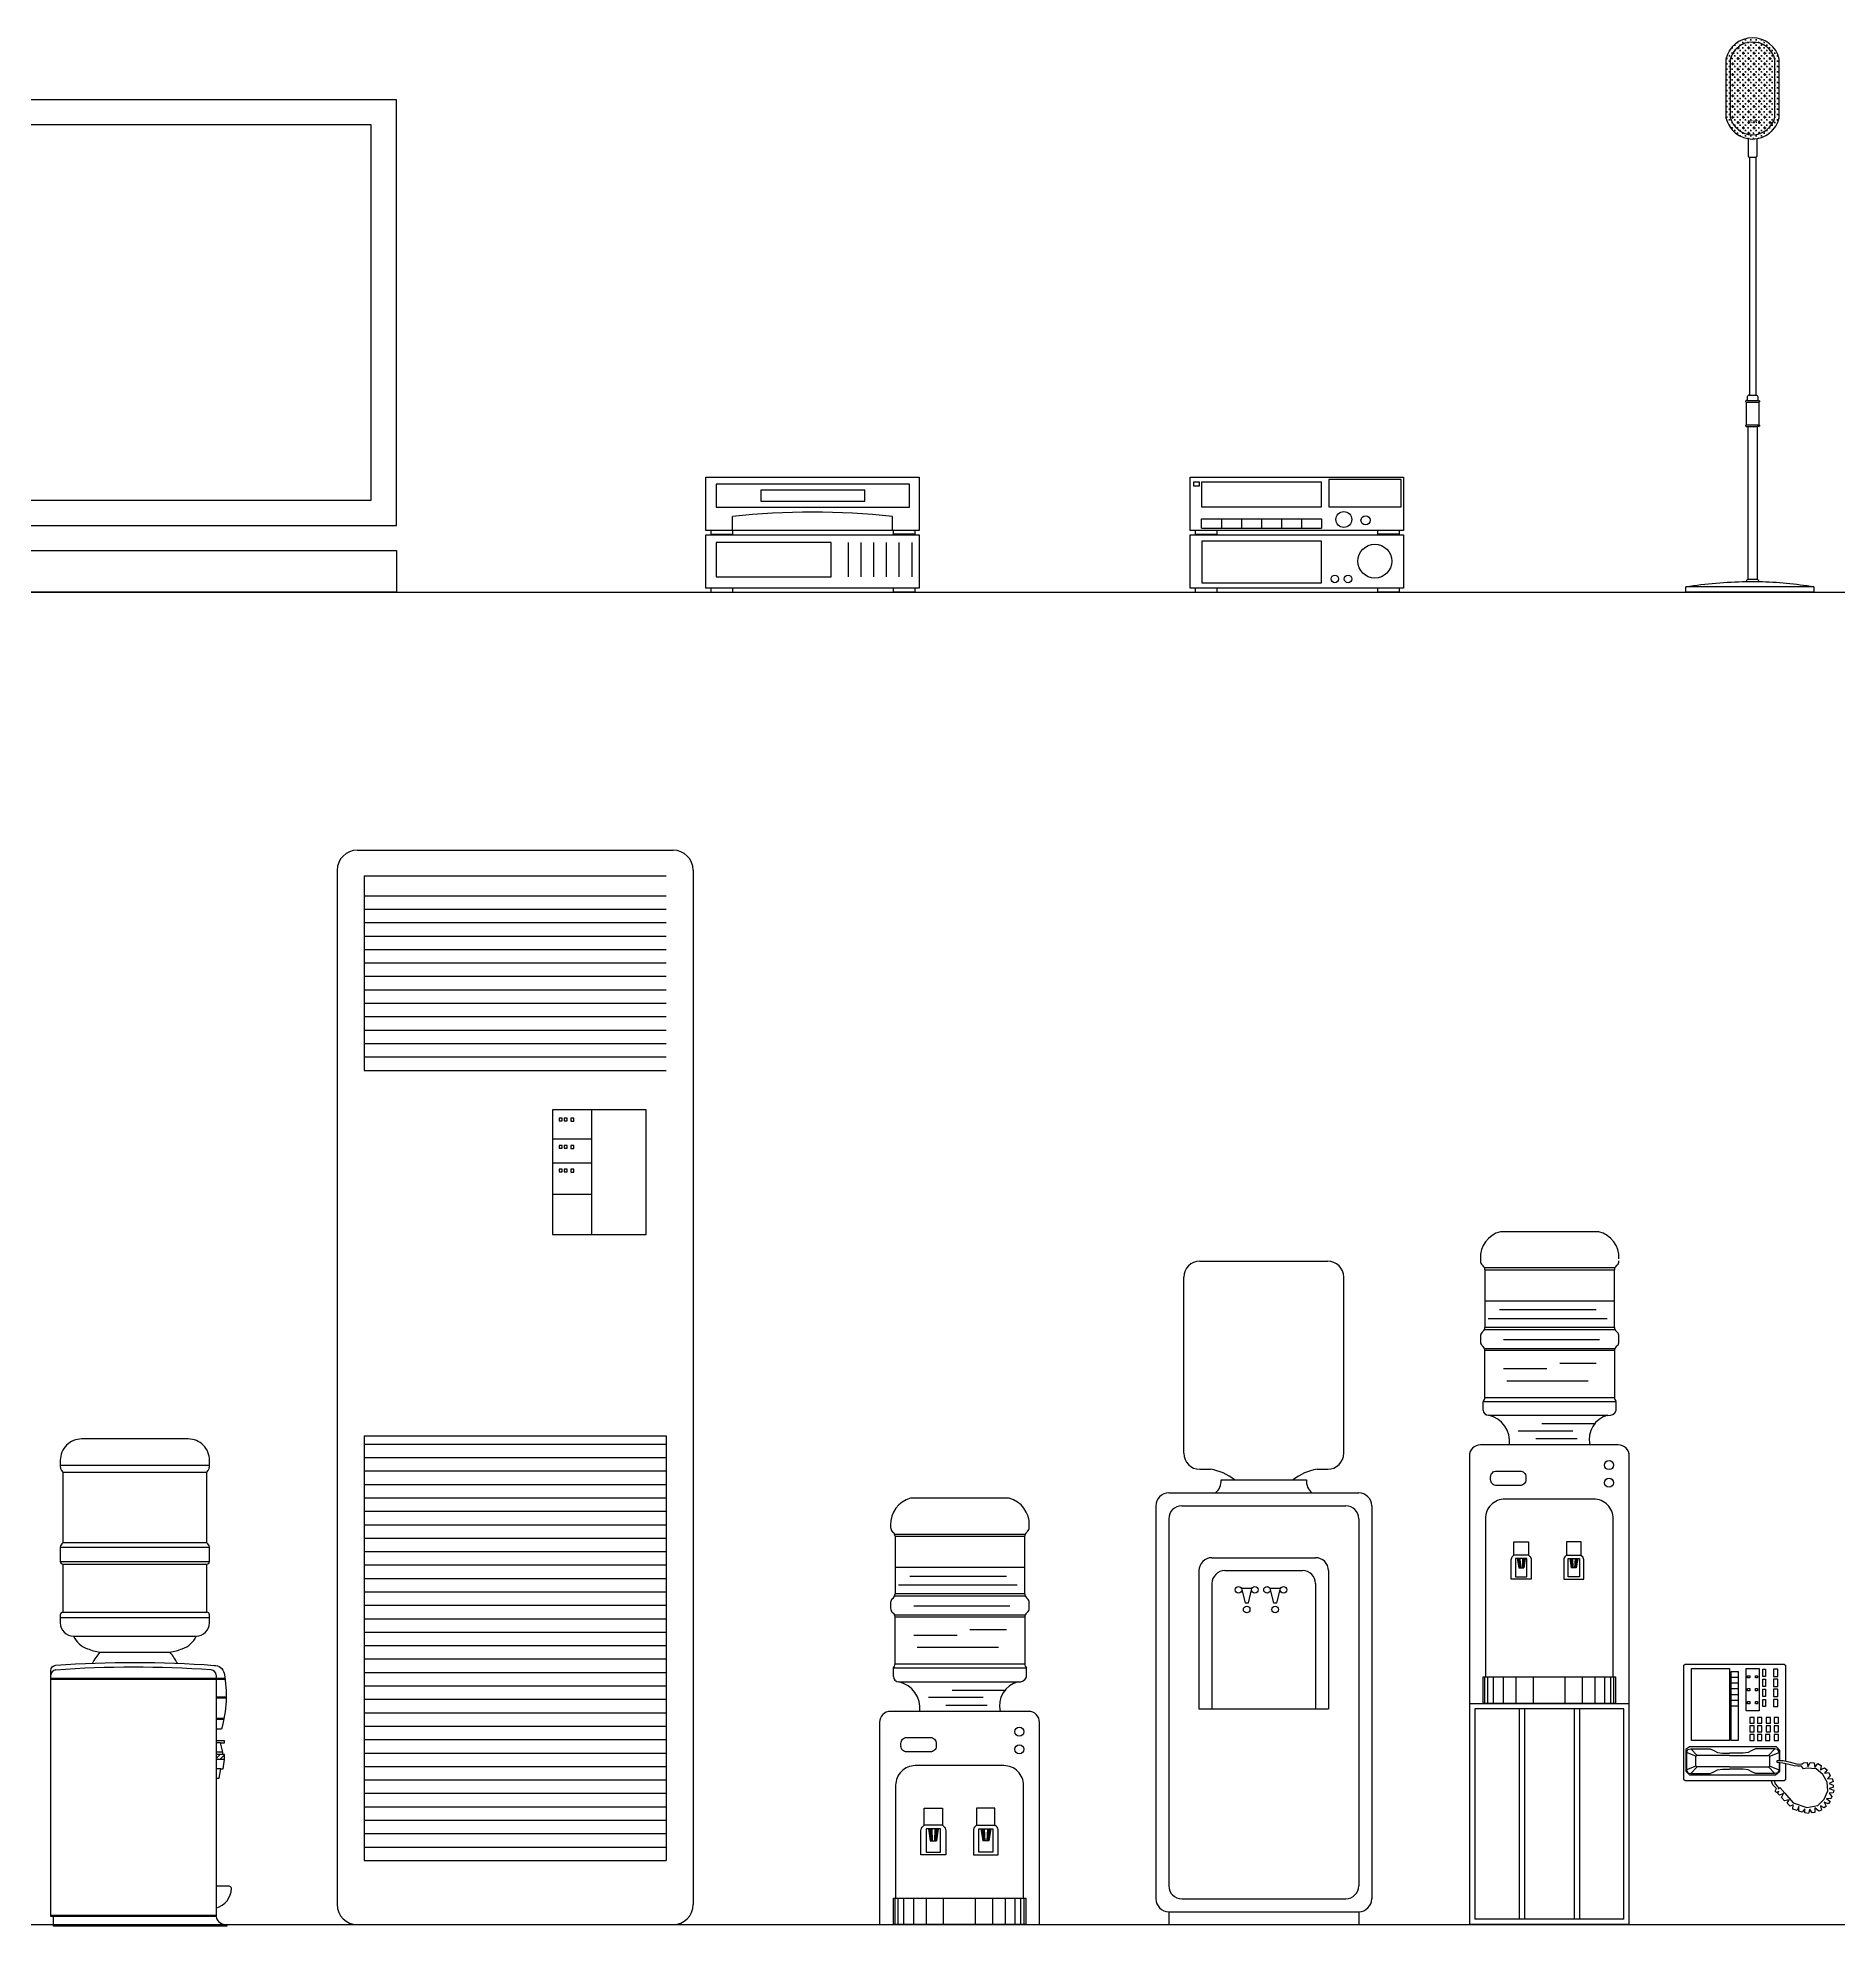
# Model space of a CAD drawing. Header units: inches. Extents: x 11.8 to 54.3, y 10.8 to 35.6.
# Drawn here: x 46.136 to 49.514, y 16.495 to 20.038 of the extents above; entities that cross this region are included whole.
import ezdxf
from ezdxf.enums import TextEntityAlignment as Align

# ---------------------------------------------------------------- set-up
doc = ezdxf.new("R2010")
doc.units = ezdxf.units.IN
doc.header["$MEASUREMENT"] = 0
for name, color, linetype in [('02', 2, 'Continuous'), ('1', 1, 'Continuous'), ('4', 4, 'Continuous'), ('8', 8, 'Continuous')]:
    doc.layers.add(name, color=color, linetype=linetype)
doc.styles.add('HT2', font='swisseb.ttf')

msp = doc.modelspace()

# ---------------------------------------------------------------- hatches: boundary and pattern name
at = {"layer": '8'}
h = msp.add_hatch(dxfattribs=at)
h.set_pattern_fill('CROSS,_O', color=256, scale=0.02)
h.set_pattern_definition([(0, (-9.5965393, 20.6194395), (0.005, 0.005), [0.0025, -0.0075]), (90, (-9.5952893, 20.6181895), (-0.005, 0.005), [0.0025, -0.0075])])
h.paths.add_polyline_path([(49.3031, 19.8883, 0.8), (49.4031, 19.8883), (49.4031, 19.9983, 0.8), (49.3031, 19.9983)])
h.paths.add_polyline_path([(49.3394, 19.8765), (49.3716, 19.8765), (49.3716, 19.8859), (49.3394, 19.8859)], flags=24)
h = msp.add_hatch(dxfattribs=at)
h.set_pattern_fill('CROSS,_O', color=256, scale=0.04)
h.set_pattern_definition([(0, (-9.596539, 20.61944), (0.01, 0.01), [0.005, -0.015]), (90, (-9.594039, 20.61694), (-0.01, 0.01), [0.005, -0.015])])
h.paths.add_polyline_path([(49.3111, 19.8893, 0.783978), (49.3951, 19.8893), (49.3951, 19.9974, 0.783978), (49.3111, 19.9974)])
h.paths.add_polyline_path([(49.3394, 19.8765), (49.3716, 19.8765), (49.3716, 19.8859), (49.3394, 19.8859)], flags=24)
h = msp.add_hatch(dxfattribs=at)
h.set_pattern_fill('ANSI31', color=256, scale=0.05, style=0)
h.set_pattern_definition([(45, (-3.107443, 20.2911606), (-0.0044194174, 0.0044194174), [])])
h.paths.add_polyline_path([(46.4864, 16.8082), (46.4864, 16.8175), (46.4835, 16.8175), (46.4707, 16.8175), (46.4707, 16.8082)])

# ---------------------------------------------------------------- linework, layer by layer
at = {"layer": '02'}
for p, q in [((49.3471, 19.8144), (49.3591, 19.8144)), ((49.3411, 19.3547), (49.3651, 19.3547)), ((49.3431, 19.3577), (49.3631, 19.3577)), ((49.3471, 19.3677), (49.3591, 19.3677)), ((49.3411, 19.3123), (49.3651, 19.3123)), ((49.3441, 19.3093), (49.3621, 19.3093)), ((47.3896, 19.214), (47.7896, 19.214)), ((47.3896, 19.114), (47.3896, 19.214)), ((47.7896, 19.214), (47.7896, 19.114)), ((48.2983, 19.214), (48.6983, 19.214)), ((48.2983, 19.114), (48.2983, 19.214)), ((48.6983, 19.214), (48.6983, 19.114)), ((47.4396, 19.114), (47.4396, 19.1404)), ((47.7395, 19.114), (47.7395, 19.1404)), ((48.3196, 19.1361), (48.5442, 19.1361)), ((48.3196, 19.1181), (48.3196, 19.1361)), ((48.357, 19.1361), (48.357, 19.1181)), ((48.3945, 19.1361), (48.3945, 19.1181)), ((48.4319, 19.1361), (48.4319, 19.1181)), ((48.4693, 19.1361), (48.4693, 19.1181)), ((48.5067, 19.1361), (48.5067, 19.1181)), ((48.5442, 19.1361), (48.5442, 19.1181)), ((47.7896, 19.114), (47.3896, 19.114)), ((47.3896, 19.1055), (47.7896, 19.1055)), ((47.3896, 19.0055), (47.3896, 19.1055)), ((47.3986, 19.1129), (47.3986, 19.1068)), ((47.3986, 19.1068), (47.4392, 19.1068)), ((47.4392, 19.1129), (47.4392, 19.1068)), ((47.7407, 19.1129), (47.7407, 19.1068)), ((47.7813, 19.1068), (47.7407, 19.1068)), ((47.7813, 19.1129), (47.7813, 19.1068)), ((47.7896, 19.1055), (47.7896, 19.0055)), ((48.6983, 19.114), (48.2983, 19.114)), ((48.2983, 19.1055), (48.6983, 19.1055)), ((48.2983, 19.0055), (48.2983, 19.1055)), ((48.3074, 19.1129), (48.3074, 19.1068)), ((48.3074, 19.1068), (48.348, 19.1068)), ((48.3196, 19.1181), (48.5442, 19.1181)), ((48.348, 19.1129), (48.348, 19.1068)), ((48.6494, 19.1129), (48.6494, 19.1068)), ((48.69, 19.1068), (48.6494, 19.1068)), ((48.69, 19.1129), (48.69, 19.1068)), ((48.6983, 19.1055), (48.6983, 19.0055)), ((47.6565, 19.0912), (47.6565, 19.0269)), ((47.6803, 19.0912), (47.6803, 19.0269)), ((47.7041, 19.0912), (47.7041, 19.0269)), ((47.728, 19.0912), (47.728, 19.0269)), ((47.7518, 19.0912), (47.7518, 19.0269)), ((47.7756, 19.0912), (47.7756, 19.0269)), ((47.7896, 19.0055), (47.3896, 19.0055)), ((47.3986, 19.0045), (47.3986, 18.9983)), ((47.3986, 18.9983), (47.4392, 18.9983)), ((47.4392, 19.0045), (47.4392, 18.9983)), ((47.7407, 19.0045), (47.7407, 18.9983)), ((47.7813, 18.9983), (47.7407, 18.9983)), ((47.7813, 19.0045), (47.7813, 18.9983)), ((48.6983, 19.0055), (48.2983, 19.0055)), ((48.3074, 19.0045), (48.3074, 18.9983)), ((48.3074, 18.9983), (48.348, 18.9983)), ((48.348, 19.0045), (48.348, 18.9983)), ((48.6494, 19.0045), (48.6494, 18.9983)), ((48.69, 18.9983), (48.6494, 18.9983)), ((48.69, 19.0045), (48.69, 18.9983)), ((49.4681, 19.0083), (49.2281, 19.0083)), ((49.3441, 19.0223), (49.3621, 19.0223)), ((46.7357, 18.5143), (47.3279, 18.5143)), ((46.6979, 18.4765), (46.6979, 16.5361)), ((47.3657, 18.4765), (47.3657, 16.5361)), ((46.7483, 18.4287), (47.3153, 18.4287)), ((46.7483, 18.4035), (47.3153, 18.4035)), ((46.7483, 18.3783), (47.3153, 18.3783)), ((46.7483, 18.3531), (47.3153, 18.3531)), ((46.7483, 18.3279), (47.3153, 18.3279)), ((46.7483, 18.3027), (47.3153, 18.3027)), ((46.7483, 18.2775), (47.3153, 18.2775)), ((46.7483, 18.2523), (47.3153, 18.2523)), ((46.7483, 18.2271), (47.3153, 18.2271)), ((46.7483, 18.2019), (47.3153, 18.2019)), ((46.7483, 18.1767), (47.3153, 18.1767)), ((46.7483, 18.1515), (47.3153, 18.1515)), ((46.7483, 18.1263), (47.3153, 18.1263)), ((48.3161, 17.7432), (48.5561, 17.7432)), ((48.8509, 17.7269), (49.0941, 17.7269)), ((48.2861, 17.3826), (48.2861, 17.7132)), ((48.5861, 17.3826), (48.5861, 17.7132)), ((48.8509, 17.6689), (49.0941, 17.6689)), ((48.8782, 17.6521), (49.0599, 17.6521)), ((48.85, 17.6149), (49.0941, 17.6149)), ((48.8572, 17.6358), (49.0801, 17.6358)), ((48.85, 17.5794), (49.0941, 17.5794)), ((48.8858, 17.5962), (49.0662, 17.5962)), ((48.8858, 17.5416), (48.9671, 17.5416)), ((48.9913, 17.5518), (49.0599, 17.5518)), ((48.8922, 17.5187), (49.0446, 17.5187)), ((48.8509, 17.4875), (49.0941, 17.4875)), ((48.958, 17.4383), (49.0587, 17.4383)), ((46.7483, 17.3999), (47.3153, 17.3999)), ((48.9134, 17.4248), (49.0161, 17.4248)), ((48.9464, 17.4102), (49.0238, 17.4102)), ((46.7483, 17.3747), (47.3153, 17.3747)), ((46.1782, 17.3604), (46.4586, 17.3604)), ((46.1834, 17.3472), (46.4534, 17.3472)), ((46.7483, 17.3495), (47.3153, 17.3495)), ((48.3161, 17.3526), (48.3361, 17.3526)), ((48.3561, 17.3326), (48.5161, 17.3326)), ((48.5361, 17.3526), (48.5561, 17.3526)), ((46.7483, 17.3243), (47.3153, 17.3243)), ((46.7483, 17.2991), (47.3153, 17.2991)), ((47.9586, 17.2983), (47.7736, 17.2983)), ((48.2579, 17.3083), (48.6143, 17.3083)), ((46.7483, 17.2739), (47.3153, 17.2739)), ((48.2336, 17.284), (48.2336, 16.5469)), ((48.2579, 17.2597), (48.2579, 16.5712)), ((48.2822, 17.284), (48.59, 17.284)), ((48.6143, 17.2597), (48.6143, 16.5712)), ((48.6386, 17.284), (48.6386, 16.5469)), ((46.7483, 17.2487), (47.3153, 17.2487)), ((46.7483, 17.2235), (47.3153, 17.2235)), ((47.7361, 17.2477), (47.7361, 17.2434)), ((47.7393, 17.236), (47.7413, 17.2342)), ((47.7437, 17.2309), (47.9886, 17.2309)), ((47.7445, 17.2269), (47.9877, 17.2269)), ((47.7445, 17.2269), (47.7445, 17.1189)), ((47.9877, 17.1189), (47.9877, 17.2269)), ((47.9929, 17.236), (47.9909, 17.2342)), ((47.9961, 17.2434), (47.9961, 17.2477)), ((46.1784, 17.2065), (46.4584, 17.2065)), ((46.4534, 17.2145), (46.1834, 17.2145)), ((46.7483, 17.1983), (47.3153, 17.1983)), ((48.3389, 17.1868), (48.5333, 17.1868)), ((48.9117, 17.1855), (48.9144, 17.1677)), ((48.9123, 17.1855), (48.9146, 17.1677)), ((48.9131, 17.1855), (48.9152, 17.1677)), ((48.9149, 17.1855), (48.9162, 17.1677)), ((48.9167, 17.1855), (48.9175, 17.1677)), ((48.9216, 17.1855), (48.9208, 17.1677)), ((48.9234, 17.1855), (48.922, 17.1677)), ((48.9251, 17.1855), (48.9231, 17.1677)), ((48.9259, 17.1855), (48.9236, 17.1677)), ((48.9266, 17.1855), (48.9239, 17.1677)), ((49.0102, 17.1855), (49.0129, 17.1677)), ((49.0108, 17.1855), (49.0131, 17.1677)), ((49.0116, 17.1855), (49.0136, 17.1677)), ((49.0134, 17.1855), (49.0147, 17.1677)), ((49.0152, 17.1855), (49.016, 17.1677)), ((49.0201, 17.1855), (49.0193, 17.1677)), ((49.0219, 17.1855), (49.0205, 17.1677)), ((49.0236, 17.1855), (49.0216, 17.1677)), ((49.0244, 17.1855), (49.0221, 17.1677)), ((49.0251, 17.1855), (49.0224, 17.1677)), ((46.1784, 17.1795), (46.4584, 17.1795)), ((46.1834, 17.1745), (46.4534, 17.1745)), ((46.7483, 17.1731), (47.3153, 17.1731)), ((47.7445, 17.1689), (47.9877, 17.1689)), ((47.7719, 17.1521), (47.9535, 17.1521)), ((48.3146, 17.1625), (48.3146, 16.9033)), ((48.3632, 17.1625), (48.509, 17.1625)), ((48.5576, 17.1625), (48.5576, 16.9033)), ((48.9144, 17.1677), (48.9239, 17.1677)), ((49.0224, 17.1677), (49.0129, 17.1677)), ((46.7483, 17.1479), (47.3153, 17.1479)), ((46.7483, 17.1227), (47.3153, 17.1227)), ((47.7437, 17.1149), (47.9877, 17.1149)), ((47.9877, 17.1189), (47.7445, 17.1189)), ((47.7509, 17.1358), (47.9738, 17.1358)), ((48.3389, 17.1382), (48.3389, 16.9033)), ((48.3948, 17.1296), (48.4133, 17.1296)), ((48.3948, 17.1265), (48.401, 17.1018)), ((48.4072, 17.1018), (48.4133, 17.1265)), ((48.4484, 17.1296), (48.4669, 17.1296)), ((48.4484, 17.1265), (48.4545, 17.1018)), ((48.4607, 17.1018), (48.4669, 17.1265)), ((48.5333, 17.1382), (48.5333, 16.9033)), ((46.1834, 17.0845), (46.4534, 17.0845)), ((46.7483, 17.0975), (47.3153, 17.0975)), ((47.7361, 17.1024), (47.7361, 17.0919)), ((47.7393, 17.1098), (47.7413, 17.1116)), ((47.7393, 17.0845), (47.7413, 17.0827)), ((47.7437, 17.0794), (47.9877, 17.0794)), ((47.7795, 17.0962), (47.9599, 17.0962)), ((47.9929, 17.1098), (47.9909, 17.1116)), ((47.9929, 17.0845), (47.9909, 17.0827)), ((47.9961, 17.0919), (47.9961, 17.1024)), ((48.401, 17.1018), (48.4072, 17.1018)), ((48.4545, 17.1018), (48.4607, 17.1018)), ((46.1784, 17.0745), (46.4584, 17.0745)), ((46.7483, 17.0723), (47.3153, 17.0723)), ((46.7483, 17.0471), (47.3153, 17.0471)), ((47.7445, 16.9875), (47.7445, 17.0754)), ((47.9877, 17.0754), (47.7445, 17.0754)), ((47.8849, 17.0518), (47.9535, 17.0518)), ((47.9877, 17.0754), (47.9877, 16.9875)), ((46.2034, 17.0395), (46.4334, 17.0395)), ((46.7483, 17.0219), (47.3153, 17.0219)), ((47.7795, 17.0416), (47.8608, 17.0416)), ((47.7858, 17.0187), (47.9383, 17.0187)), ((46.7483, 16.9967), (47.3153, 16.9967)), ((46.7483, 16.9715), (47.3153, 16.9715)), ((47.7414, 16.9636), (47.7413, 16.9801)), ((47.7413, 16.9801), (47.9909, 16.9801)), ((47.7445, 16.9875), (47.9877, 16.9875)), ((47.9909, 16.9627), (47.9909, 16.9801)), ((49.2238, 16.9843), (49.2265, 16.987)), ((49.2238, 16.9843), (49.2238, 16.7713)), ((49.2265, 16.987), (49.4125, 16.987)), ((49.2386, 16.9789), (49.3101, 16.9789)), ((49.2386, 16.8441), (49.2386, 16.9789)), ((49.3101, 16.9789), (49.3101, 16.8441)), ((49.3127, 16.9735), (49.3262, 16.9735)), ((49.3127, 16.8441), (49.3127, 16.9735)), ((49.3262, 16.9735), (49.3262, 16.8441)), ((49.3411, 16.9789), (49.3653, 16.9789)), ((49.3411, 16.8994), (49.3411, 16.9789)), ((49.3653, 16.9789), (49.3653, 16.8994)), ((49.3721, 16.9775), (49.3775, 16.9775)), ((49.3721, 16.9641), (49.3721, 16.9775)), ((49.3775, 16.9775), (49.3775, 16.9641)), ((49.3923, 16.9775), (49.3923, 16.9641)), ((49.4004, 16.9775), (49.3923, 16.9775)), ((49.4004, 16.9641), (49.4004, 16.9775)), ((49.4125, 16.987), (49.4152, 16.9843)), ((49.4152, 16.8051), (49.4152, 16.9843)), ((46.4873, 16.9603), (46.1607, 16.9603)), ((46.4876, 16.9583), (46.1607, 16.9583)), ((46.4707, 16.9662), (46.4707, 16.5133)), ((46.7483, 16.9463), (47.3153, 16.9463)), ((47.7513, 16.9539), (47.9753, 16.9539)), ((47.8516, 16.9383), (47.9523, 16.9383)), ((48.8477, 16.9132), (48.8477, 16.9632)), ((48.8508, 16.9132), (48.8508, 16.9632)), ((48.8566, 16.9132), (48.8566, 16.9632)), ((48.8674, 16.9132), (48.8674, 16.9632)), ((48.8858, 16.9132), (48.8858, 16.9632)), ((48.9096, 16.9132), (48.9096, 16.9632)), ((48.9419, 16.9132), (48.9419, 16.9632)), ((49.0018, 16.9132), (49.0018, 16.9632)), ((49.034, 16.9132), (49.034, 16.9632)), ((49.0578, 16.9132), (49.0578, 16.9632)), ((49.0762, 16.9132), (49.0762, 16.9632)), ((49.0871, 16.9132), (49.0871, 16.9632)), ((49.0928, 16.9132), (49.0928, 16.9632)), ((49.0959, 16.9632), (49.0959, 16.9132)), ((49.3127, 16.9627), (49.3262, 16.9627)), ((49.3127, 16.9519), (49.3262, 16.9519)), ((49.3127, 16.9411), (49.3262, 16.9411)), ((49.3438, 16.9654), (49.3478, 16.9654)), ((49.3438, 16.9614), (49.3438, 16.9654)), ((49.3478, 16.9614), (49.3438, 16.9614)), ((49.3438, 16.9411), (49.3478, 16.9411)), ((49.3438, 16.9371), (49.3438, 16.9411)), ((49.3478, 16.9371), (49.3438, 16.9371)), ((49.3478, 16.9654), (49.3478, 16.9614)), ((49.3478, 16.9411), (49.3478, 16.9371)), ((49.3586, 16.9614), (49.3586, 16.9654)), ((49.3586, 16.9654), (49.3626, 16.9654)), ((49.3626, 16.9614), (49.3586, 16.9614)), ((49.3586, 16.9371), (49.3586, 16.9411)), ((49.3586, 16.9411), (49.3626, 16.9411)), ((49.3626, 16.9371), (49.3586, 16.9371)), ((49.3626, 16.9654), (49.3626, 16.9614)), ((49.3626, 16.9411), (49.3626, 16.9371)), ((49.3775, 16.9641), (49.3721, 16.9641)), ((49.3721, 16.9587), (49.3775, 16.9587)), ((49.3721, 16.9452), (49.3721, 16.9587)), ((49.3775, 16.9452), (49.3721, 16.9452)), ((49.3721, 16.9398), (49.3775, 16.9398)), ((49.3721, 16.9263), (49.3721, 16.9398)), ((49.3775, 16.9587), (49.3775, 16.9452)), ((49.3775, 16.9398), (49.3775, 16.9263)), ((49.3923, 16.9641), (49.4004, 16.9641)), ((49.4004, 16.9587), (49.3923, 16.9587)), ((49.3923, 16.9587), (49.3923, 16.9452)), ((49.3923, 16.9452), (49.4004, 16.9452)), ((49.4004, 16.9398), (49.3923, 16.9398)), ((49.3923, 16.9398), (49.3923, 16.9263)), ((49.4004, 16.9452), (49.4004, 16.9587)), ((49.4004, 16.9263), (49.4004, 16.9398)), ((46.4897, 16.9253), (46.4707, 16.9253)), ((46.4897, 16.9233), (46.4707, 16.9233)), ((46.7483, 16.9211), (47.3153, 16.9211)), ((47.8071, 16.9248), (47.9097, 16.9248)), ((47.84, 16.9102), (47.9175, 16.9102)), ((48.3146, 16.9033), (48.5576, 16.9033)), ((48.9151, 16.9032), (48.9151, 16.5083)), ((48.9251, 16.9032), (48.9251, 16.5083)), ((49.0185, 16.9032), (49.0185, 16.5083)), ((49.0285, 16.9032), (49.0285, 16.5083)), ((49.3127, 16.9304), (49.3262, 16.9304)), ((49.3127, 16.9196), (49.3262, 16.9196)), ((49.3127, 16.9088), (49.3262, 16.9088)), ((49.3438, 16.9128), (49.3438, 16.9169)), ((49.3438, 16.9169), (49.3478, 16.9169)), ((49.3478, 16.9128), (49.3438, 16.9128)), ((49.3478, 16.9169), (49.3478, 16.9128)), ((49.3586, 16.9128), (49.3586, 16.9169)), ((49.3586, 16.9169), (49.3626, 16.9169)), ((49.3626, 16.9128), (49.3586, 16.9128)), ((49.3626, 16.9169), (49.3626, 16.9128)), ((49.3775, 16.9263), (49.3721, 16.9263)), ((49.3721, 16.9209), (49.3775, 16.9209)), ((49.3721, 16.9074), (49.3721, 16.9209)), ((49.3775, 16.9074), (49.3721, 16.9074)), ((49.3775, 16.9209), (49.3775, 16.9074)), ((49.3923, 16.9263), (49.4004, 16.9263)), ((49.4004, 16.9209), (49.3923, 16.9209)), ((49.3923, 16.9209), (49.3923, 16.9074)), ((49.3923, 16.9074), (49.4004, 16.9074)), ((49.4004, 16.9074), (49.4004, 16.9209)), ((46.4856, 16.8853), (46.4707, 16.8853)), ((46.4852, 16.8833), (46.4707, 16.8833)), ((46.7483, 16.8959), (47.3153, 16.8959)), ((46.7483, 16.8707), (47.3153, 16.8707)), ((47.7155, 16.8777), (47.7155, 16.4983)), ((47.9948, 16.8983), (47.7361, 16.8983)), ((48.0155, 16.4983), (48.0155, 16.8777)), ((49.3653, 16.8994), (49.3411, 16.8994)), ((49.3478, 16.8872), (49.3478, 16.8764)), ((49.3559, 16.8872), (49.3478, 16.8872)), ((49.3478, 16.8764), (49.3559, 16.8764)), ((49.3478, 16.871), (49.3478, 16.8603)), ((49.3559, 16.871), (49.3478, 16.871)), ((49.3559, 16.8764), (49.3559, 16.8872)), ((49.3559, 16.8603), (49.3559, 16.871)), ((49.3626, 16.8872), (49.3626, 16.8764)), ((49.3707, 16.8872), (49.3626, 16.8872)), ((49.3626, 16.8764), (49.3707, 16.8764)), ((49.3707, 16.871), (49.3626, 16.871)), ((49.3626, 16.871), (49.3626, 16.8603)), ((49.3707, 16.8764), (49.3707, 16.8872)), ((49.3707, 16.8603), (49.3707, 16.871)), ((49.3788, 16.8872), (49.3788, 16.8764)), ((49.3869, 16.8872), (49.3788, 16.8872)), ((49.3788, 16.8764), (49.3869, 16.8764)), ((49.3869, 16.871), (49.3788, 16.871)), ((49.3788, 16.871), (49.3788, 16.8603)), ((49.3869, 16.8764), (49.3869, 16.8872)), ((49.3869, 16.8603), (49.3869, 16.871)), ((49.3936, 16.8872), (49.3936, 16.8764)), ((49.4017, 16.8872), (49.3936, 16.8872)), ((49.3936, 16.8764), (49.4017, 16.8764)), ((49.4017, 16.871), (49.3936, 16.871)), ((49.3936, 16.871), (49.3936, 16.8603)), ((49.4017, 16.8764), (49.4017, 16.8872)), ((49.4017, 16.8603), (49.4017, 16.871)), ((46.4788, 16.8397), (46.4707, 16.8397)), ((46.7483, 16.8455), (47.3153, 16.8455)), ((49.2346, 16.8319), (49.2278, 16.8266)), ((49.3977, 16.8319), (49.2346, 16.8319)), ((49.3101, 16.8441), (49.2386, 16.8441)), ((49.3262, 16.8441), (49.3127, 16.8441)), ((49.3478, 16.8603), (49.3559, 16.8603)), ((49.3478, 16.8549), (49.3478, 16.8441)), ((49.3559, 16.8549), (49.3478, 16.8549)), ((49.3478, 16.8441), (49.3559, 16.8441)), ((49.3559, 16.8441), (49.3559, 16.8549)), ((49.3626, 16.8603), (49.3707, 16.8603)), ((49.3626, 16.8549), (49.3626, 16.8441)), ((49.3707, 16.8549), (49.3626, 16.8549)), ((49.3626, 16.8441), (49.3707, 16.8441)), ((49.3707, 16.8441), (49.3707, 16.8549)), ((49.3855, 16.8549), (49.3775, 16.8549)), ((49.3775, 16.8549), (49.3775, 16.8441)), ((49.3775, 16.8441), (49.3855, 16.8441)), ((49.3788, 16.8603), (49.3869, 16.8603)), ((49.3855, 16.8441), (49.3855, 16.8549)), ((49.3936, 16.8603), (49.4017, 16.8603)), ((49.4017, 16.8549), (49.3936, 16.8549)), ((49.3936, 16.8549), (49.3936, 16.8441)), ((49.3936, 16.8441), (49.4017, 16.8441)), ((49.4044, 16.8252), (49.3977, 16.8319)), ((49.4017, 16.8441), (49.4017, 16.8549)), ((46.4835, 16.8222), (46.4707, 16.8222)), ((46.4835, 16.8175), (46.4707, 16.8175)), ((46.4864, 16.8082), (46.4707, 16.8082)), ((46.7483, 16.8203), (47.3153, 16.8203)), ((46.7483, 16.7951), (47.3153, 16.7951)), ((49.2278, 16.8266), (49.2278, 16.7861)), ((49.2292, 16.8212), (49.2319, 16.8266)), ((49.2292, 16.8212), (49.2292, 16.7888)), ((49.2467, 16.8144), (49.2292, 16.8212)), ((49.2467, 16.7955), (49.2292, 16.7888)), ((49.2319, 16.8266), (49.2373, 16.8279)), ((49.2373, 16.8279), (49.2737, 16.8279)), ((49.2373, 16.8279), (49.2494, 16.8158)), ((49.2373, 16.7821), (49.2494, 16.7942)), ((49.2494, 16.8158), (49.2467, 16.8144)), ((49.2467, 16.7955), (49.2467, 16.8144)), ((49.2494, 16.7942), (49.2467, 16.7955)), ((49.3101, 16.8158), (49.2494, 16.8158)), ((49.3101, 16.7942), (49.2494, 16.7942)), ((49.2737, 16.8279), (49.2804, 16.8252)), ((49.2804, 16.8252), (49.2871, 16.8212)), ((49.2871, 16.8212), (49.2966, 16.8198)), ((49.2966, 16.8198), (49.3101, 16.8198)), ((49.3357, 16.8198), (49.3101, 16.8198)), ((49.3101, 16.8158), (49.3828, 16.8158)), ((49.3101, 16.7942), (49.3828, 16.7942)), ((49.3451, 16.8212), (49.3357, 16.8198)), ((49.3518, 16.8252), (49.3451, 16.8212)), ((49.3586, 16.8279), (49.3518, 16.8252)), ((49.395, 16.8279), (49.3586, 16.8279)), ((49.395, 16.8279), (49.3828, 16.8158)), ((49.3828, 16.8158), (49.3855, 16.8144)), ((49.3828, 16.7942), (49.3855, 16.7955)), ((49.395, 16.7821), (49.3828, 16.7942)), ((49.3855, 16.8144), (49.4031, 16.8212)), ((49.3855, 16.7955), (49.3855, 16.8144)), ((49.3855, 16.7955), (49.4031, 16.7888)), ((49.4004, 16.8266), (49.395, 16.8279)), ((49.399, 16.8023), (49.399, 16.8063)), ((49.399, 16.8063), (49.4107, 16.8061)), ((49.4098, 16.8015), (49.399, 16.8023)), ((49.4031, 16.8212), (49.4004, 16.8266)), ((49.4031, 16.8212), (49.4031, 16.8063)), ((49.4031, 16.802), (49.4031, 16.7888)), ((49.4044, 16.8062), (49.4044, 16.8252)), ((49.4044, 16.7861), (49.4044, 16.8019)), ((49.4186, 16.7996), (49.4098, 16.8015)), ((49.4107, 16.8061), (49.4243, 16.8029)), ((49.4152, 16.7713), (49.4152, 16.8003)), ((49.4314, 16.7963), (49.4186, 16.7996)), ((49.4243, 16.8029), (49.4371, 16.7996)), ((49.438, 16.7955), (49.4314, 16.7963)), ((49.4371, 16.7996), (49.4442, 16.7999)), ((49.445, 16.7958), (49.438, 16.7955)), ((49.4442, 16.7999), (49.4459, 16.7991)), ((49.4486, 16.7909), (49.445, 16.7958)), ((49.4459, 16.7991), (49.4489, 16.8021)), ((49.4489, 16.8021), (49.4554, 16.8026)), ((49.4554, 16.8026), (49.4568, 16.7947)), ((49.4568, 16.7947), (49.4614, 16.8023)), ((49.4614, 16.8023), (49.4688, 16.8018)), ((49.4688, 16.8018), (49.4696, 16.7931)), ((49.4696, 16.7931), (49.4756, 16.8007)), ((49.4756, 16.8007), (49.4819, 16.7971)), ((49.4819, 16.7971), (49.4803, 16.789)), ((46.4796, 16.7907), (46.4707, 16.7907)), ((46.7483, 16.7699), (47.3153, 16.7699)), ((49.2238, 16.7713), (49.2265, 16.7686)), ((49.2265, 16.7686), (49.4125, 16.7686)), ((49.2278, 16.7861), (49.2346, 16.7794)), ((49.2292, 16.7888), (49.2319, 16.7834)), ((49.2319, 16.7834), (49.2373, 16.7821)), ((49.2346, 16.7794), (49.3963, 16.7794)), ((49.2373, 16.7821), (49.2737, 16.7821)), ((49.2737, 16.7821), (49.2804, 16.7848)), ((49.2804, 16.7848), (49.2871, 16.7888)), ((49.2871, 16.7888), (49.2966, 16.7902)), ((49.2966, 16.7902), (49.3101, 16.7902)), ((49.3357, 16.7902), (49.3101, 16.7902)), ((49.3451, 16.7888), (49.3357, 16.7902)), ((49.3518, 16.7848), (49.3451, 16.7888)), ((49.3586, 16.7821), (49.3518, 16.7848)), ((49.395, 16.7821), (49.3586, 16.7821)), ((49.3913, 16.7605), (49.3882, 16.7686)), ((49.3951, 16.7567), (49.3913, 16.7605)), ((49.3936, 16.7686), (49.3953, 16.7626)), ((49.4004, 16.7834), (49.395, 16.7821)), ((49.3953, 16.7626), (49.3996, 16.7572)), ((49.3963, 16.7794), (49.4044, 16.7861)), ((49.4031, 16.7888), (49.4004, 16.7834)), ((49.4125, 16.7686), (49.4152, 16.7713)), ((49.4549, 16.792), (49.4486, 16.7909)), ((49.4721, 16.7906), (49.4549, 16.792)), ((49.4852, 16.7802), (49.4721, 16.7906)), ((49.4803, 16.789), (49.4879, 16.7928)), ((49.4928, 16.7658), (49.4852, 16.7802)), ((49.4879, 16.7928), (49.4928, 16.7887)), ((49.4928, 16.7887), (49.4882, 16.7824)), ((49.4882, 16.7824), (49.4956, 16.7835)), ((49.4942, 16.7494), (49.4928, 16.7658)), ((49.4988, 16.7783), (49.4934, 16.7718)), ((49.4934, 16.7718), (49.5024, 16.7726)), ((49.4956, 16.7835), (49.4988, 16.7783)), ((49.504, 16.7669), (49.4966, 16.7633)), ((49.4966, 16.7633), (49.504, 16.76)), ((49.5024, 16.7726), (49.504, 16.7669)), ((49.504, 16.76), (49.5046, 16.7554)), ((46.7483, 16.7447), (47.3153, 16.7447)), ((49.3977, 16.7538), (49.3951, 16.7567)), ((49.3958, 16.7489), (49.3977, 16.7538)), ((49.3981, 16.7465), (49.3958, 16.7489)), ((49.4022, 16.7484), (49.3981, 16.7465)), ((49.3996, 16.7572), (49.4015, 16.7557)), ((49.3996, 16.7451), (49.4022, 16.7484)), ((49.4034, 16.7415), (49.3996, 16.7451)), ((49.4015, 16.7557), (49.4012, 16.7529)), ((49.4012, 16.7529), (49.4041, 16.7557)), ((49.4112, 16.7443), (49.4034, 16.7415)), ((49.4041, 16.7557), (49.4138, 16.7448)), ((49.4074, 16.737), (49.4112, 16.7443)), ((49.4133, 16.7308), (49.4074, 16.737)), ((49.4219, 16.7322), (49.4133, 16.7308)), ((49.4138, 16.7448), (49.429, 16.727)), ((49.4181, 16.7261), (49.4219, 16.7322)), ((49.4236, 16.7208), (49.4181, 16.7261)), ((49.4295, 16.723), (49.4236, 16.7208)), ((49.4295, 16.7268), (49.4552, 16.7178)), ((49.4756, 16.7216), (49.4874, 16.7336)), ((49.4874, 16.7336), (49.4942, 16.7494)), ((49.495, 16.7251), (49.4876, 16.7284)), ((49.4876, 16.7284), (49.4909, 16.7208)), ((49.4999, 16.7344), (49.4917, 16.7352)), ((49.4917, 16.7352), (49.4988, 16.7295)), ((49.4988, 16.7295), (49.495, 16.7251)), ((49.5046, 16.7554), (49.4966, 16.7535)), ((49.4966, 16.7535), (49.5054, 16.7505)), ((49.504, 16.7453), (49.4966, 16.745)), ((49.4966, 16.745), (49.5021, 16.7388)), ((49.5021, 16.7388), (49.4999, 16.7344)), ((49.5054, 16.7505), (49.504, 16.7453)), ((46.7483, 16.7195), (47.3153, 16.7195)), ((46.7483, 16.6943), (47.3153, 16.6943)), ((49.4287, 16.7148), (49.4295, 16.7229)), ((49.4369, 16.7123), (49.4287, 16.7148)), ((49.4399, 16.7202), (49.4369, 16.7123)), ((49.4396, 16.7115), (49.4399, 16.7202)), ((49.4459, 16.7096), (49.4396, 16.7115)), ((49.4513, 16.7153), (49.4459, 16.7096)), ((49.4513, 16.7079), (49.4513, 16.7153)), ((49.4582, 16.7066), (49.4513, 16.7079)), ((49.4552, 16.7178), (49.4756, 16.7216)), ((49.4606, 16.715), (49.4582, 16.7066)), ((49.4647, 16.7079), (49.4606, 16.715)), ((49.4702, 16.709), (49.4647, 16.7079)), ((49.4773, 16.7109), (49.4699, 16.7175)), ((49.4699, 16.7175), (49.4702, 16.709)), ((49.4827, 16.7131), (49.4773, 16.7109)), ((49.4876, 16.7172), (49.4803, 16.721)), ((49.4803, 16.721), (49.4827, 16.7131)), ((49.4909, 16.7208), (49.4876, 16.7172)), ((46.7483, 16.6691), (47.3153, 16.6691)), ((47.8069, 16.6778), (47.8103, 16.6555)), ((47.8077, 16.6778), (47.8106, 16.6555)), ((47.8087, 16.6778), (47.8113, 16.6555)), ((47.8103, 16.6555), (47.8221, 16.6555)), ((47.8109, 16.6778), (47.8126, 16.6555)), ((47.8132, 16.6778), (47.8142, 16.6555)), ((47.8193, 16.6778), (47.8183, 16.6555)), ((47.8215, 16.6778), (47.8199, 16.6555)), ((47.8237, 16.6778), (47.8212, 16.6555)), ((47.8247, 16.6778), (47.8218, 16.6555)), ((47.8255, 16.6778), (47.8221, 16.6555)), ((47.9054, 16.6778), (47.9088, 16.6555)), ((47.9062, 16.6778), (47.9091, 16.6555)), ((47.9072, 16.6778), (47.9097, 16.6555)), ((47.9206, 16.6555), (47.9088, 16.6555)), ((47.9094, 16.6778), (47.9111, 16.6555)), ((47.9117, 16.6778), (47.9127, 16.6555)), ((47.9178, 16.6778), (47.9168, 16.6555)), ((47.92, 16.6778), (47.9184, 16.6555)), ((47.9222, 16.6778), (47.9197, 16.6555)), ((47.9232, 16.6778), (47.9203, 16.6555)), ((47.924, 16.6778), (47.9206, 16.6555)), ((46.7483, 16.6439), (47.3153, 16.6439)), ((47.7414, 16.4983), (47.7414, 16.5483)), ((47.7414, 16.5483), (47.9895, 16.5483)), ((47.7444, 16.4983), (47.7444, 16.5483)), ((47.7502, 16.4983), (47.7502, 16.5483)), ((47.7611, 16.4983), (47.7611, 16.5483)), ((47.7794, 16.4983), (47.7794, 16.5483)), ((47.8032, 16.4983), (47.8032, 16.5483)), ((47.8355, 16.4983), (47.8355, 16.5483)), ((47.8954, 16.4983), (47.8954, 16.5483)), ((47.9277, 16.4983), (47.9277, 16.5483)), ((47.9515, 16.4983), (47.9515, 16.5483)), ((47.9698, 16.4983), (47.9698, 16.5483)), ((47.9807, 16.4983), (47.9807, 16.5483)), ((47.9865, 16.4983), (47.9865, 16.5483)), ((47.9895, 16.5483), (47.9895, 16.4983)), ((48.2822, 16.5469), (48.59, 16.5469)), ((46.4707, 16.5153), (46.1607, 16.5153)), ((46.4707, 16.5133), (46.1607, 16.5133)), ((48.2579, 16.5226), (48.6143, 16.5226)), ((48.2579, 16.5226), (48.2579, 16.4983)), ((48.6143, 16.5226), (48.6143, 16.4983)), ((47.7155, 16.4983), (48.0155, 16.4983)), ((47.9895, 16.4983), (47.7414, 16.4983))]:
    msp.add_line(p, q, dxfattribs=at)
for points in [[(49.3031, 19.8883, 0.8), (49.4031, 19.8883), (49.4031, 19.9983, 0.8), (49.3031, 19.9983)], [(49.3111, 19.8893, 0.783978), (49.3951, 19.8893), (49.3951, 19.9974, 0.783978), (49.3111, 19.9974)], [(49.2281, 18.9983), (49.2281, 19.0083, -0.035735), (49.3412, 19.0182), (49.365, 19.0182, -0.038939), (49.4681, 19.0083), (49.4681, 18.9983)], [(46.1834, 17.3472), (46.1834, 17.2145, 0.206806), (46.1784, 17.2065), (46.1784, 17.1795, 0.370911), (46.1834, 17.1745), (46.1834, 17.0845, 0.414214), (46.1784, 17.0795), (46.1784, 17.0645, 0.414214), (46.2034, 17.0395, 0.215512), (46.2296, 17.016, 0.069848), (46.2526, 17.0095), (46.3841, 17.0095, 0.069848), (46.4072, 17.016, 0.215512), (46.4334, 17.0395, 0.414214), (46.4584, 17.0645), (46.4584, 17.0795, 0.414214), (46.4534, 17.0845), (46.4534, 17.1745, 0.370911), (46.4584, 17.1795), (46.4584, 17.2065, 0.206806), (46.4534, 17.2145), (46.4534, 17.3472, 0.253758), (46.4584, 17.3624), (46.4584, 17.3695, 0.414214), (46.4184, 17.4095), (46.2184, 17.4095, 0.414214), (46.1784, 17.3695), (46.1784, 17.3624, 0.230226)], [(47.7664, 16.8494), (47.8105, 16.8494, -0.414214), (47.8215, 16.8384), (47.8215, 16.8333, -0.414214), (47.8105, 16.8223), (47.7664, 16.8223, -0.414214), (47.7554, 16.8333), (47.7554, 16.8384, -0.414214)]]:
    msp.add_lwpolyline(points, format="xyb", close=True, dxfattribs=at)
for points in [[(45.8635, 19.1236), (46.809, 19.1236), (46.809, 19.9222), (45.8635, 19.9222)], [(45.9107, 19.1709), (46.7617, 19.1709), (46.7617, 19.875), (45.9107, 19.875)], [(48.304, 19.2049), (48.304, 19.1978), (48.3157, 19.1978), (48.3157, 19.2049)], [(48.3196, 19.2049), (48.3196, 19.158), (48.5442, 19.158), (48.5442, 19.2049)], [(48.5583, 19.2096), (48.5583, 19.158), (48.6936, 19.158), (48.6936, 19.2096)], [(47.4086, 19.2008), (47.4086, 19.1579), (47.7717, 19.1579), (47.7717, 19.2008)], [(47.4924, 19.1896), (47.4924, 19.169), (47.6878, 19.169), (47.6878, 19.1896)], [(46.809, 18.9983), (45.8598, 18.9983), (45.8598, 19.0765), (46.809, 19.0765)], [(47.4086, 19.0912), (47.4086, 19.0269), (47.6247, 19.0269), (47.6247, 19.0912)], [(48.3197, 19.0936), (48.3197, 19.016), (48.5447, 19.016), (48.5447, 19.0936)], [(47.1145, 18.0061), (47.12, 18.0061), (47.12, 18.0116), (47.1145, 18.0116)], [(47.1239, 18.0061), (47.1295, 18.0061), (47.1295, 18.0116), (47.1239, 18.0116)], [(47.1361, 18.0055), (47.1417, 18.0055), (47.1417, 18.0111), (47.1361, 18.0111)], [(47.1145, 17.9548), (47.12, 17.9548), (47.12, 17.9604), (47.1145, 17.9604)], [(47.1239, 17.9548), (47.1295, 17.9548), (47.1295, 17.9604), (47.1239, 17.9604)], [(47.1361, 17.9543), (47.1417, 17.9543), (47.1417, 17.9598), (47.1361, 17.9598)], [(47.1145, 17.9105), (47.12, 17.9105), (47.12, 17.916), (47.1145, 17.916)], [(47.1239, 17.9105), (47.1295, 17.9105), (47.1295, 17.916), (47.1239, 17.916)], [(47.1361, 17.9099), (47.1417, 17.9099), (47.1417, 17.9155), (47.1361, 17.9155)], [(48.9086, 17.1507), (48.9297, 17.1507), (48.9297, 17.1855), (48.9086, 17.1855)], [(49.0282, 17.1507), (49.0071, 17.1507), (49.0071, 17.1855), (49.0282, 17.1855)], [(47.799, 16.7166), (47.8334, 16.7166), (47.8334, 16.6848), (47.799, 16.6848)], [(47.9319, 16.7166), (47.8975, 16.7166), (47.8975, 16.6848), (47.9319, 16.6848)], [(47.803, 16.6342), (47.8294, 16.6342), (47.8294, 16.6778), (47.803, 16.6778)], [(47.9279, 16.6342), (47.9015, 16.6342), (47.9015, 16.6778), (47.9279, 16.6778)]]:
    msp.add_lwpolyline(points, close=True, dxfattribs=at)
for points in [[(49.3451, 19.849), (49.3451, 19.8164, 0.414214), (49.3471, 19.8144), (49.3471, 19.3677, 0.351472), (49.3431, 19.3647), (49.3431, 19.3577), (49.3411, 19.3577, 0.691398), (49.3411, 19.3547), (49.3411, 19.3123, 0.691398), (49.3411, 19.3093), (49.3441, 19.3093), (49.3441, 19.0223, 0.304848), (49.3412, 19.0182)], [(49.3611, 19.849), (49.3611, 19.8164, -0.414214), (49.3591, 19.8144), (49.3591, 19.3677, -0.351472), (49.3631, 19.3647), (49.3631, 19.3577), (49.3651, 19.3577, -0.691398), (49.3651, 19.3547), (49.3651, 19.3123, -0.691398), (49.3651, 19.3093), (49.3621, 19.3093)], [(49.365, 19.0182, 0.247647), (49.3621, 19.0223), (49.3621, 19.3093)], [(46.1657, 16.4983), (46.4907, 16.4983), (46.4907, 16.4953), (46.1657, 16.4953), (46.1657, 16.5133), (46.1607, 16.5133), (46.1607, 16.9751, -0.393324), (46.17, 16.9851, -0.036291), (46.4668, 16.9848, -0.366036), (46.4857, 16.9699, -0.120566), (46.4807, 16.8653), (46.4707, 16.8653)], [(47.9855, 16.5483), (47.9855, 16.7598, 0.414214), (47.9486, 16.7966), (47.7823, 16.7966, 0.414214), (47.7455, 16.7598), (47.7455, 16.5483)], [(47.8334, 16.6848), (47.8356, 16.683, -0.221603), (47.8395, 16.6746), (47.8395, 16.6291), (47.7929, 16.6291), (47.7929, 16.6746, -0.221603), (47.7969, 16.683), (47.799, 16.6848)], [(47.8975, 16.6848), (47.8954, 16.683, 0.221603), (47.8914, 16.6746), (47.8914, 16.6291), (47.938, 16.6291), (47.938, 16.6746, 0.221603), (47.9341, 16.683), (47.9319, 16.6848)], [(46.4998, 16.5665, 0.344604), (46.495, 16.5703), (46.4707, 16.5703)]]:
    msp.add_lwpolyline(points, format="xyb", dxfattribs=at)
msp.add_lwpolyline([(46.4707, 16.7732), (46.4765, 16.7732), (46.4796, 16.7907), (46.4841, 16.7907), (46.4864, 16.8082), (46.4864, 16.8175), (46.4835, 16.8175), (46.4835, 16.8222), (46.4788, 16.8397), (46.4864, 16.8397), (46.4864, 16.8432), (46.4707, 16.8432)], dxfattribs=at)
for centre, radius in [((48.5864, 19.1345), 0.0149), ((48.6271, 19.133), 0.00861), ((48.6445, 19.0565), 0.0318), ((48.5695, 19.023), 0.00706), ((48.5942, 19.023), 0.00706), ((48.3886, 17.1265), 0.00617), ((48.4195, 17.1265), 0.00617), ((48.4422, 17.1265), 0.00617), ((48.4731, 17.1265), 0.00617), ((48.4041, 17.0895), 0.00617), ((48.4576, 17.0895), 0.00617), ((47.9775, 16.8604), 0.00847), ((47.9775, 16.8273), 0.00847)]:
    msp.add_circle(centre, radius, dxfattribs=at)
for centre, radius, start, end in [((47.5895, 17.7455), 1.4029, 83.8627, 96.1373), ((46.7357, 18.4765), 0.0378, 90, 180), ((47.3279, 18.4765), 0.0378, 0, 90), ((48.3161, 17.7132), 0.03, 90, 180), ((48.5561, 17.7132), 0.03, 0, 90), ((48.8409, 17.4875), 0.01, 312.8163, 0), ((49.1041, 17.4875), 0.01, 180, 227.1837), ((48.3161, 17.3826), 0.03, 180, 270), ((48.5561, 17.3826), 0.03, 270, 0), ((48.3229, 17.2625), 0.0911, 50.3387, 81.66), ((48.326, 17.331), 0.0301, 311.1354, 3.0903), ((48.5493, 17.2625), 0.0911, 98.34, 129.6613), ((48.5462, 17.331), 0.0301, 176.9097, 228.8646), ((47.7868, 17.2494), 0.0507, 105.0168, 181.9152), ((47.9455, 17.2494), 0.0507, 358.0848, 74.9832), ((48.2579, 17.284), 0.0243, 90, 180), ((48.6143, 17.284), 0.0243, 0, 90), ((48.2822, 17.2597), 0.0243, 90, 180), ((48.59, 17.2597), 0.0243, 0, 90), ((47.7461, 17.2434), 0.01, 180, 227.1837), ((47.7345, 17.2269), 0.01, 0, 47.1837), ((47.9977, 17.2269), 0.01, 132.8163, 180), ((47.9861, 17.2434), 0.01, 312.8163, 0), ((48.3389, 17.1625), 0.0243, 90, 180), ((48.5333, 17.1625), 0.0243, 0, 90), ((48.3632, 17.1382), 0.0243, 90, 180), ((48.509, 17.1382), 0.0243, 0, 90), ((47.7345, 17.1189), 0.01, 312.8163, 0), ((47.9977, 17.1189), 0.01, 180, 227.1837), ((47.7461, 17.1024), 0.01, 132.8163, 180), ((47.7461, 17.0919), 0.01, 180, 227.1837), ((47.7345, 17.0754), 0.01, 0, 47.1837), ((47.9977, 17.0754), 0.01, 132.8163, 180), ((47.9861, 17.1024), 0.01, 0, 47.1837), ((47.9861, 17.0919), 0.01, 312.8163, 0), ((46.3299, 16.9426), 0.1022, 139.1236, 153.2559), ((46.3068, 16.9426), 0.1022, 26.7441, 40.8764), ((46.1707, 16.9661), 0.01, 94.1346, 180), ((46.3169, 14.9429), 2.0384, 85.936, 94.1346), ((46.4607, 16.9662), 0.01, 0, 85.936), ((47.7345, 16.9875), 0.01, 312.8163, 0), ((47.9977, 16.9875), 0.01, 180, 227.1837), ((47.7513, 16.9639), 0.01, 181.3137, 270), ((47.7407, 16.9045), 0.0505, 353.0444, 77.8399), ((47.9869, 16.9087), 0.0467, 104.3526, 192.7812), ((47.9769, 16.9693), 0.0156, 264.1827, 334.6375), ((47.7361, 16.8777), 0.0207, 90, 180), ((47.9948, 16.8777), 0.0207, 0, 90), ((46.4603, 16.5675), 0.0395, 285.2512, 358.6219), ((48.2579, 16.5469), 0.0243, 180, 270), ((48.2822, 16.5712), 0.0243, 180, 270), ((48.59, 16.5712), 0.0243, 270, 0), ((48.6143, 16.5469), 0.0243, 270, 0), ((46.4892, 16.5172), 0.0189, 191.7876, 274.4726), ((46.7357, 16.5361), 0.0378, 180, 270), ((47.3279, 16.5361), 0.0378, 270, 0)]:
    msp.add_arc(centre, radius, start, end, dxfattribs=at)
at = {"layer": '1'}
for p, q in [((33.6152, 18.9983), (53.9414, 18.9983)), ((49.0828, 18.9983), (51.7549, 18.9983)), ((46.7483, 18.4663), (46.7483, 18.1011)), ((46.7483, 18.4663), (47.3153, 18.4663)), ((46.7483, 18.1011), (47.3153, 18.1011)), ((47.1752, 18.0269), (47.1752, 17.7933)), ((47.1021, 17.9726), (47.1752, 17.9726)), ((47.1021, 17.9275), (47.1752, 17.9275)), ((47.1021, 17.8687), (47.1752, 17.8687)), ((46.7483, 17.4152), (47.3153, 17.4152)), ((46.7483, 17.4152), (46.7483, 16.9816)), ((47.3153, 17.4152), (47.3153, 16.9816)), ((46.7483, 16.9816), (46.7483, 16.6187)), ((47.3153, 16.9816), (47.3153, 16.6187)), ((46.7483, 16.6187), (47.3153, 16.6187)), ((33.6152, 16.4983), (53.9414, 16.4983))]:
    msp.add_line(p, q, dxfattribs=at)
msp.add_lwpolyline([(47.1021, 18.0269), (47.1021, 17.7933), (47.2774, 17.7933), (47.2774, 18.0269)], close=True, dxfattribs=at)
at = {"layer": '4'}
for p, q in [((49.0649, 17.7983), (48.88, 17.7983)), ((48.8425, 17.7477), (48.8425, 17.7434)), ((48.8457, 17.736), (48.8476, 17.7342)), ((48.85, 17.7309), (49.0949, 17.7309)), ((48.8509, 17.7269), (48.8509, 17.6189)), ((49.0941, 17.6189), (49.0941, 17.7269)), ((49.0993, 17.736), (49.0973, 17.7342)), ((48.8457, 17.6098), (48.8476, 17.6116)), ((49.0941, 17.6189), (48.8509, 17.6189)), ((49.0993, 17.6098), (49.0973, 17.6116)), ((48.8425, 17.6024), (48.8425, 17.5919)), ((48.8457, 17.5845), (48.8476, 17.5827)), ((49.0941, 17.5754), (48.8509, 17.5754)), ((48.8509, 17.4875), (48.8509, 17.5754)), ((49.0941, 17.5754), (49.0941, 17.4875)), ((49.0993, 17.5845), (49.0973, 17.5827)), ((49.1025, 17.5919), (49.1025, 17.6024)), ((48.8476, 17.4801), (49.0973, 17.4801)), ((48.8477, 17.4636), (48.8476, 17.4801)), ((49.0973, 17.4627), (49.0973, 17.4801)), ((48.8577, 17.4539), (49.0816, 17.4539)), ((49.1012, 17.3983), (48.8425, 17.3983)), ((48.8218, 17.3777), (48.8218, 16.4983)), ((49.1218, 16.4983), (49.1218, 17.3777)), ((48.8477, 16.9632), (49.0959, 16.9632)), ((48.8218, 16.9132), (49.1218, 16.9132)), ((48.8318, 16.9032), (48.8318, 16.5083)), ((49.1118, 16.9032), (48.8318, 16.9032)), ((49.0959, 16.9132), (48.8477, 16.9132)), ((49.1118, 16.5083), (49.1118, 16.9032)), ((49.1218, 16.4983), (48.8218, 16.4983)), ((49.1118, 16.5083), (48.8318, 16.5083))]:
    msp.add_line(p, q, dxfattribs=at)
msp.add_lwpolyline([(48.8728, 17.3494), (48.9169, 17.3494, -0.414214), (48.9279, 17.3384), (48.9279, 17.3333, -0.414214), (48.9169, 17.3223), (48.8728, 17.3223, -0.414214), (48.8617, 17.3333), (48.8617, 17.3384, -0.414214)], format="xyb", close=True, dxfattribs=at)
for points in [[(49.0918, 16.9632), (49.0918, 17.2598, 0.414214), (49.055, 17.2966), (48.8886, 17.2966, 0.414214), (48.8518, 17.2598), (48.8518, 16.9632)], [(48.9329, 17.1912), (48.9346, 17.1897, -0.221603), (48.9378, 17.183), (48.9378, 17.1466), (48.9005, 17.1466), (48.9005, 17.183, -0.221603), (48.9036, 17.1897), (48.9054, 17.1912)], [(49.0039, 17.1912), (49.0021, 17.1897, 0.221603), (48.999, 17.183), (48.999, 17.1466), (49.0363, 17.1466), (49.0363, 17.183, 0.221603), (49.0331, 17.1897), (49.0314, 17.1912)]]:
    msp.add_lwpolyline(points, format="xyb", dxfattribs=at)
for points in [[(48.9054, 17.2166), (48.9329, 17.2166), (48.9329, 17.1912), (48.9054, 17.1912)], [(49.0314, 17.2166), (49.0039, 17.2166), (49.0039, 17.1912), (49.0314, 17.1912)]]:
    msp.add_lwpolyline(points, close=True, dxfattribs=at)
for centre in [(49.0839, 17.3604), (49.0839, 17.3273)]:
    msp.add_circle(centre, 0.00847, dxfattribs=at)
for centre, radius, start, end in [((48.8931, 17.7494), 0.0507, 105.0168, 181.9152), ((49.0518, 17.7494), 0.0507, 358.0848, 74.9832), ((48.8525, 17.7434), 0.01, 180, 227.1837), ((48.8409, 17.7269), 0.01, 0, 47.1837), ((49.1041, 17.7269), 0.01, 132.8163, 180), ((49.0925, 17.7434), 0.01, 312.8163, 0), ((48.8525, 17.6024), 0.01, 132.8163, 180), ((48.8409, 17.6189), 0.01, 312.8163, 0), ((49.1041, 17.6189), 0.01, 180, 227.1837), ((49.0925, 17.6024), 0.01, 0, 47.1837), ((48.8525, 17.5919), 0.01, 180, 227.1837), ((48.8409, 17.5754), 0.01, 0, 47.1837), ((49.1041, 17.5754), 0.01, 132.8163, 180), ((49.0925, 17.5919), 0.01, 312.8163, 0), ((48.8577, 17.4639), 0.01, 181.3137, 270), ((48.847, 17.4045), 0.0505, 353.0444, 77.8399), ((49.0932, 17.4087), 0.0467, 104.3526, 192.7812), ((49.0832, 17.4693), 0.0156, 264.1827, 334.6375), ((48.8425, 17.3777), 0.0207, 90, 180), ((49.1012, 17.3777), 0.0207, 0, 90)]:
    msp.add_arc(centre, radius, start, end, dxfattribs=at)

# ---------------------------------------------------------------- texts
at = {"layer": '02', "style": 'HT2'}
msp.add_text('SONY', height=0.006, dxfattribs=at).set_placement((49.3555, 19.8782), align=Align.CENTER)

doc.saveas('drawing.dxf')
